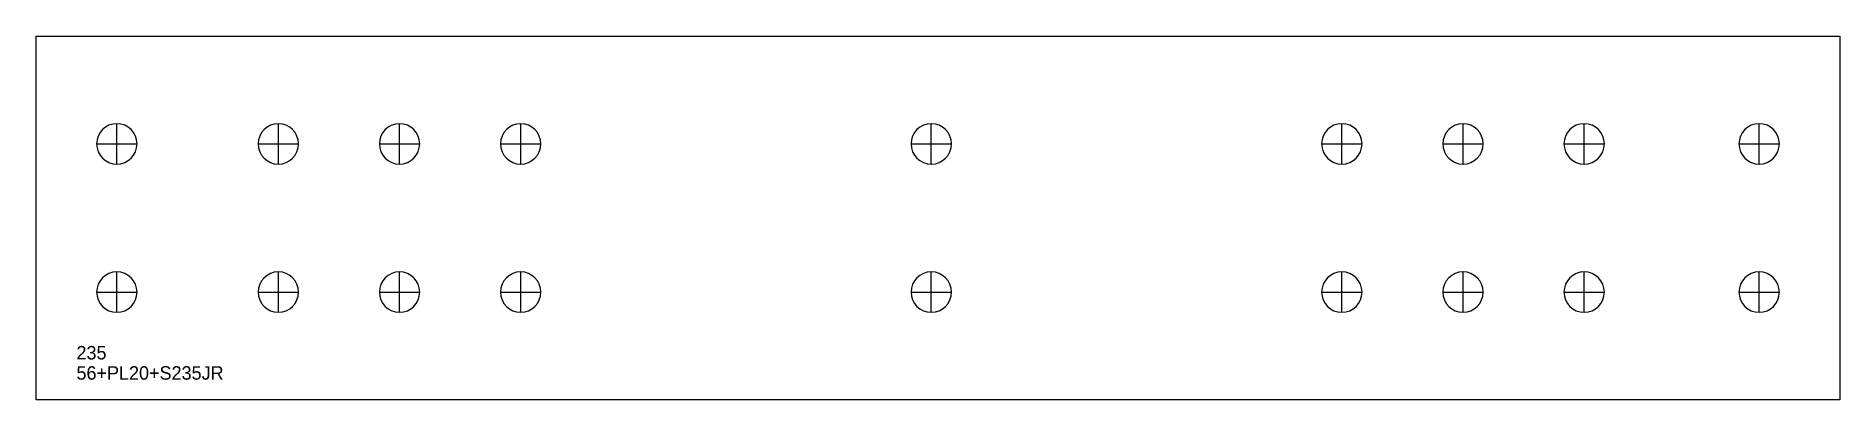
# Model space of a CAD drawing. Extents: x 0 to 1340, y 0 to 270.
import ezdxf

# ---------------------------------------------------------------- set-up
doc = ezdxf.new("R2010")
doc.units = 0
for name, color, linetype in [('30', 7, 'CONTINUOUS'), ('CUT', 7, 'CONTINUOUS'), ('SCRIBE', 3, 'CONTINUOUS'), ('TEXT', 7, 'CONTINUOUS')]:
    doc.layers.add(name, color=color, linetype=linetype)

msp = doc.modelspace()

# ---------------------------------------------------------------- linework, layer by layer
at = {"layer": '30', "color": 7, "linetype": 'CONTINUOUS'}
for p, q in [((60, 175), (60, 205)), ((180, 175), (180, 205)), ((270, 175), (270, 205)), ((360, 175), (360, 205)), ((665, 175), (665, 205)), ((970, 175), (970, 205)), ((1060, 175), (1060, 205)), ((1150, 175), (1150, 205)), ((1280, 175), (1280, 205)), ((45, 190), (75, 190)), ((165, 190), (195, 190)), ((255, 190), (285, 190)), ((345, 190), (375, 190)), ((650, 190), (680, 190)), ((955, 190), (985, 190)), ((1045, 190), (1075, 190)), ((1135, 190), (1165, 190)), ((1265, 190), (1295, 190)), ((60, 65), (60, 95)), ((180, 65), (180, 95)), ((270, 65), (270, 95)), ((360, 65), (360, 95)), ((665, 65), (665, 95)), ((970, 65), (970, 95)), ((1060, 65), (1060, 95)), ((1150, 65), (1150, 95)), ((1280, 65), (1280, 95)), ((45, 80), (75, 80)), ((165, 80), (195, 80)), ((255, 80), (285, 80)), ((345, 80), (375, 80)), ((650, 80), (680, 80)), ((955, 80), (985, 80)), ((1045, 80), (1075, 80)), ((1135, 80), (1165, 80)), ((1265, 80), (1295, 80))]:
    msp.add_line(p, q, dxfattribs=at)
for points in [[(60, 205, 1), (60, 175, 1)], [(180, 205, 1), (180, 175, 1)], [(270, 205, 1), (270, 175, 1)], [(360, 205, 1), (360, 175, 1)], [(665, 205, 1), (665, 175, 1)], [(970, 205, 1), (970, 175, 1)], [(1060, 205, 1), (1060, 175, 1)], [(1150, 205, 1), (1150, 175, 1)], [(1280, 205, 1), (1280, 175, 1)], [(60, 95, 1), (60, 65, 1)], [(180, 95, 1), (180, 65, 1)], [(270, 95, 1), (270, 65, 1)], [(360, 95, 1), (360, 65, 1)], [(665, 95, 1), (665, 65, 1)], [(970, 95, 1), (970, 65, 1)], [(1060, 95, 1), (1060, 65, 1)], [(1150, 95, 1), (1150, 65, 1)], [(1280, 95, 1), (1280, 65, 1)]]:
    msp.add_lwpolyline(points, format="xyb", close=True, dxfattribs=at)
at = {"layer": 'CUT', "color": 7, "linetype": 'CONTINUOUS'}
msp.add_lwpolyline([(0, 0), (0, 270), (1340, 270), (1340, 0)], close=True, dxfattribs=at)

# ---------------------------------------------------------------- texts
at = {"layer": 'SCRIBE', "color": 3}
msp.add_text('235', height=10, dxfattribs=at).set_placement((30, 30))
at = {"layer": 'TEXT', "color": 7}
msp.add_text('56+PL20+S235JR', height=10, dxfattribs=at).set_placement((30, 15))

doc.saveas('drawing.dxf')
